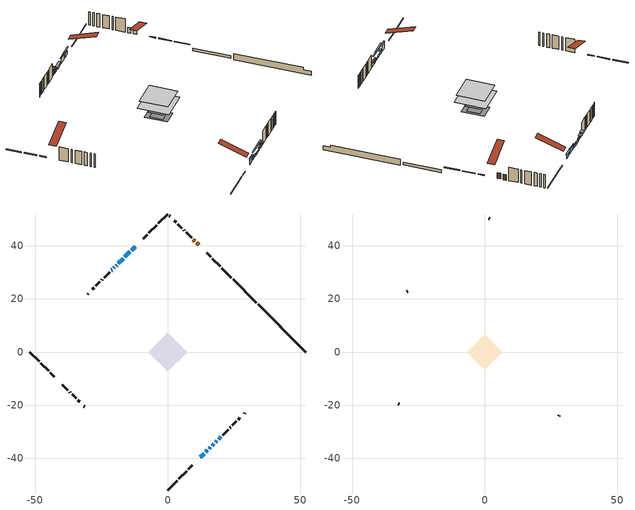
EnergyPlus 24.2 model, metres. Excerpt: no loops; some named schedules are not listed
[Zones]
conditioned space
 floor outside (Floor1 construction): -3.55,0 0,3.55 3.55,0 0,-3.55 z1.07
 floor outside (Floor2 construction): -0.48,0 0,0.48 0.48,0 0,-0.48 z1.07
 floor outside (Floor3 construction): -1.64,0 0,1.64 1.64,0 0,-1.64 z1.07
 floor adiabatic (Floor5 construction): -3.05,0 0,3.05 3.05,0 0,-3.05 z1.07
 floor adiabatic (AdiabaticFloorConstruction): -7.31,0 0,7.31 7.31,0 0,-7.31 z3.51
 floor foundation (Slab1 construction): -4.48,0.8 -0.8,4.48 4.48,-0.8 0.8,-4.48 z-1.16
 floor foundation (Slab2 construction): -3.05,0 0,3.05 3.05,0 0,-3.05 z-0.91
 wall outside (RimJoist1 construction): 0,-52.03 3.54,-48.49 / -52.03,0 -48.49,-3.54 / 0,52.03 -3.54,48.49 / 23.97,28.06 20.43,31.6 z1.07:1.37
 wall outside (RimJoist2 construction): 4.2,-47.83 7.16,-44.88 / -47.83,-4.2 -44.88,-7.16 / -4.2,47.83 -7.16,44.88 / 19.77,32.26 16.82,35.22 z1.07:1.37
 wall outside (RimJoist3 construction): 7.81,-44.22 9.27,-42.76 / -44.22,-7.81 -42.76,-9.27 / -7.81,44.22 -9.27,42.76 / 16.16,35.87 14.7,37.33 z1.07:1.37
 wall outside (AdiabaticWallConstruction 1): 11.69,40.35 10.93,41.11 / 10.27,41.76 9.68,42.35 z1.07:3.1
 wall outside (AdiabaticWallConstruction): -12.29,39.75 -13.65,38.38 z1.07:2.19; -14.31,37.72 -16.14,35.89 z1.07:2.8; 12.29,-39.75 13.69,-38.34 z1.07:3.15; 14.35,-37.69 14.92,-37.11 z1.07:2.04; 15.58,-36.46 16.05,-35.99 / 18.04,-33.99 18.51,-33.52 z1.07:1.89; -16.8,35.23 -18.6,33.44 / 16.7,-35.33 17.39,-34.65 z1.07:1.68; 19.17,-32.87 20.03,-32 z1.07:2.14; -19.25,32.78 -19.47,32.56 z1.07:2.29; -20.12,31.91 -20.34,31.69 z1.07:2.34; -21,31.04 -21.21,30.82 z1.07:2.85
 wall outside (Wall1 construction): 20.69,-31.35 22.81,-29.22 / -39.75,-12.29 -37.62,-14.41 / -21.87,30.16 -23.99,28.04 / 9.03,43.01 6.9,45.13 z1.07:5.95
 wall outside (Wall2 construction): 23.47,-28.57 23.72,-28.31 / -36.97,-15.07 -36.71,-15.32 / -24.65,27.38 -24.91,27.13 / 6.25,45.79 5.99,46.04 z1.07:5.95
 wall outside (Wall3 construction): 24.38,-27.65 25.88,-26.15 / -36.05,-15.98 -34.55,-17.48 / -25.56,26.47 -27.07,24.97 / 5.33,46.7 3.83,48.2 z1.07:5.95
 wall outside (Wall4 construction): 26.54,-25.5 27.21,-24.83 / -33.89,-18.14 -33.22,-18.81 / -27.72,24.31 -28.39,23.64 / 3.18,48.86 2.51,49.53 z1.07:5.95
 wall outside (Wall6 construction): 28.81,-23.23 29.06,-22.98 / -31.62,-20.41 -31.38,-20.66 / -29.99,22.04 -30.24,21.79 / 0.91,51.13 0.66,51.38 z1.07:5.95
 wall foundation (FoundationWall1 construction): 34.1,17.93,-1.16 34.1,17.93,1.07 50.24,1.79,1.07 50.24,1.79,0.23 52.03,0,0.23 52.03,0,-1.16
 wall foundation (FoundationWall2 construction): 33.44,18.59 24.63,27.4 z-0.91:0.1
 window (WindowConstruction): -12.29,39.75 -13.65,38.38 z1.07:2.19
 window (WindowConstruction 3): -14.31,37.72 -16.14,35.89 z1.07:2.8
 window (WindowConstruction 4): 12.29,-39.75 13.69,-38.34 z1.07:3.15
 window (WindowConstruction 5): 14.35,-37.69 14.92,-37.11 z1.07:2.04
 window (WindowConstruction 6): 15.58,-36.46 16.05,-35.99 z1.07:1.88
 window (WindowConstruction 10): -16.8,35.23 -18.6,33.44 z1.07:1.68
 window (WindowConstruction 11): 16.7,-35.33 17.39,-34.65 z1.07:1.68
 window (WindowConstruction 1): 18.04,-33.99 18.51,-33.52 z1.07:1.88
 window (WindowConstruction 2): 19.17,-32.87 20.03,-32 z1.07:2.14
 window (WindowConstruction 7): -19.25,32.78 -19.47,32.56 z1.07:2.29
 window (WindowConstruction 8): -20.13,31.91 -20.34,31.69 z1.07:2.34
 window (WindowConstruction 9): -21,31.04 -21.21,30.82 z1.07:2.85
 door (Door): 11.69,40.35 10.93,41.11 z1.07:3.1
 door (Door 1): 10.27,41.76 9.68,42.35 z1.07:3.1
 ceiling adiabatic (AdiabaticFloorConstruction): 0,-7.31 7.31,0 0,7.31 -7.31,0 z3.51
attic - vented
 floor to conditioned space (Floor4 construction Reversed): -6.64,0 0,6.64 6.64,0 0,-6.64 z5.95
 wall outside (Wall5 construction): 27.86,-24.17 28.15,-23.88 / -32.57,-19.47 -32.28,-19.75 / -29.05,22.99 -29.34,22.7 / 1.85,50.18 1.56,50.47 z1.07:5.95
 roof outside (Roof1 construction): 11.63,-40.4,5.95 5.16,-33.93,9 3.46,-35.64,9 9.93,-42.11,5.95; -40.4,-11.63,5.95 -33.93,-5.16,9 -35.64,-3.46,9 -42.11,-9.93,5.95; -11.63,40.4,5.95 -5.16,33.93,9 -3.46,35.64,9 -9.93,42.11,5.95; 12.34,39.69,5.95 5.87,33.22,9 7.58,31.52,9 14.05,37.99,5.95
shading: -14.3,37.73 -11.64,40.39 -11.85,40.6 -14.51,37.95 z3.1; -16.35,35.68 -14.1,37.93 -14.31,38.14 -16.57,35.89 z3.1; 13.9,-38.13 12.08,-39.96 12.29,-40.17 14.11,-38.34 z3.45; 15.13,-36.9 14.13,-37.9 14.35,-38.11 15.34,-37.11 z2.33; 17.77,-34.26 13.85,-38.18 14.06,-38.39 17.98,-34.47 z4.33; -18.81,33.23 -16.59,35.44 -17.02,35.88 -19.24,33.66 z1.98; 19.11,-32.92 14.98,-37.06 15.19,-37.27 19.32,-33.13 z4.12; 18.84,-33.2 17.72,-34.32 17.93,-34.53 19.05,-33.41 z2.34; 20.35,-31.68 18.84,-33.19 19.05,-33.4 20.57,-31.89 z2.6; -20.77,31.26 -19.69,32.34 -20.34,32.98 -21.42,31.91 z2.95; -21.64,30.39 -20.57,31.47 -21.21,32.11 -22.29,31.03 z3.46
[Building]
Building 1: Terrain=Suburbs
[Site:Location]
Montreal Mirabel Intl AP_QC: Latitude {deg}=45.68; Longitude {deg}=-74.03; Time Zone {hr}=-5; Elevation {m}=82; Keep Site Location Information=Yes
[Site:GroundTemperature:Shallow]
0.642858, -1.75623, -1.94836, -0.80987, 3.76054, 8.30966, 12.2535, 14.7518, 14.9641, 12.9321, 9.08883, 4.67926
[Site:WaterMainsTemperature]
Calculation Method=Schedule; Temperature Schedule=mains temperature schedule
[Material] Roughness=Rough; Thermal Absorptance=0.9
Name | Thickness {m} | Conductivity {W/m-K} | Density {kg/m3} | Specific Heat {J/kg-K} | Solar Absorptance | Visible Absorptance
asphalt or fiberglass shingles | 0.00635 | 0.162714 | 1121.4 | 1465.45 | 0.4 | 0.4
ceiling loosefill ins | 0.169333 | 0.0480833 | 16.02 | 1046.75 | 0.7 | 0.7
ceiling stud and cavity | 0.1397 | 0.817882 | 65.682 | 1177.47 | 0.7 | 0.7
concrete 4.0 in. | 0.1016 | 1.803125 | 2242.8 | 837.4 | 0.7 | 0.7
concrete 8.0 in. | 0.2032 | 1.803125 | 2242.8 | 837.4 | 0.7 | 0.7
door material | 0.04445 | 0.0451087 | 512.64 | 1214.23 | 0.7 | 0.7
door material 1 | 0.04445 | 0.188738 | 512.64 | 1214.23 | 0.7 | 0.7
exterior vertical ins | 0.00202101 | 0.029427 | 32.04 | 1214.23 | 0.7 | 0.7
floor covering | 0.0127 | 0.0433444 | 54.468 | 1339.84 | 0.6 | 0.6
floor covering 1 | 0.0127 | 9.015625 | 54.468 | 1339.84 | 0.6 | 0.6
floor rigid ins; rim joist rigid ins | 0.051816 | 0.029427 | 32.04 | 1214.23 | 0.7 | 0.7
floor rigid ins 1; wall rigid ins | 0.512978 | 0.029427 | 32.04 | 1214.23 | 0.7 | 0.7
floor stud and cavity | 0.1397 | 0.0982877 | 92.3553 | 1139.71 | 0.7 | 0.7
floor stud and cavity 1 | 0.1397 | 0.1013 | 92.3553 | 1139.71 | 0.7 | 0.7
floor stud and cavity 2 | 0.1397 | 0.0980447 | 92.3553 | 1139.71 | 0.7 | 0.7
floor stud and cavity 3 | 0.0889 | 0.621767 | 50.32683 | 1063.81 | 0.7 | 0.7
floor stud and cavity 4 | 0.1397 | 1.75129 | 37.0049 | 1207.88 | 0.7 | 0.7
furniture material conditioned space 1 | 0.1524 | 0.115458 | 640.8 | 1214.23 | 0.6 | 0.6
gypsum board | 0.0127 | 0.160291 | 801 | 837.4 | 0.6 | 0.6
gypsum board 1 | 0.0127 | 0.160291 | 801 | 837.4 | 0.7 | 0.7
osb sheathing 0.5 in. | 0.0127 | 0.115458 | 512.64 | 1214.23 | 0.7 | 0.7
osb sheathing 0.75 in. | 0.01905 | 0.115458 | 512.64 | 1214.23 | 0.7 | 0.7
osb sheathing 2.0 in. | 0.0508 | 0.115458 | 512.64 | 1214.23 | 0.7 | 0.7
rim joist stud and cavity | 0.0508 | 0.0406006 | 125.044 | 1163.47 | 0.6 | 0.6
rim joist stud and cavity 1 | 0.0508 | 0.0333688 | 125.044 | 1163.47 | 0.6 | 0.6
rim joist stud and cavity 2 | 0.0508 | 0.648972 | 50.32683 | 1063.81 | 0.6 | 0.6
slab rigid ins | 0.0120192 | 0.029427 | 32.04 | 1214.23 | 0.7 | 0.7
wall stud and cavity | 0.1397 | 0.075345 | 139.0536 | 1170.24 | 0.7 | 0.7
wall stud and cavity 1 | 0.1397 | 0.0942262 | 139.0536 | 1170.24 | 0.7 | 0.7
wall stud and cavity 2 | 0.1397 | 0.0755603 | 139.0536 | 1170.24 | 0.7 | 0.7
wall stud and cavity 3 | 0.1397 | 0.100175 | 139.0536 | 1170.24 | 0.7 | 0.7
wall stud and cavity 4 | 0.0889 | 6.9971 | 50.32683 | 1063.81 | 0.6 | 0.6
wall stud and cavity 5 | 0.1397 | 0.100653 | 139.0536 | 1170.24 | 0.7 | 0.7
wall stud and cavity 6 | 0.0889 | 0.380278 | 52.3479 | 1209.89 | 0.7 | 0.7
wall stud and cavity 7 | 0.0889 | 0.391764 | 83.0341 | 1211.67 | 0.7 | 0.7
wood siding | 0.0254 | 0.102417 | 544.68 | 1172.36 | 0.4 | 0.4
wood siding 1 | 0.00254 | 0.102417 | 544.68 | 1172.36 | 0.4 | 0.4
wood siding 2; wood siding 3; wood siding 4 | 0.0254 | 0.102417 | 544.68 | 1172.36 | 0.7 | 0.7
[WindowMaterial:SimpleGlazingSystem]
Name | U-Factor {W/m2-K} | Solar Heat Gain Coefficient
WindowMaterial | 2.96448 | 0.54
WindowMaterial 1 | 3.01559 | 0.46
WindowMaterial 10 | 5.26862 | 0.62
WindowMaterial 2 | 2.95313 | 0.56
WindowMaterial 3 | 2.875907 | 0.67
WindowMaterial 4 | 2.82821 | 0.6
WindowMaterial 5 | 2.986628 | 0.5
WindowMaterial 6 | 5.18629 | 0.58
WindowMaterial 7 | 6.41784 | 0.48
WindowMaterial 8 | 6.365038 | 0.49
WindowMaterial 9 | 4.58271 | 0.66
[Construction]
AdiabaticFloorConstruction: floor stud and cavity 4, floor rigid ins 1, osb sheathing 0.75 in., floor covering
AdiabaticWallConstruction: wood siding 3, wall rigid ins, wall stud and cavity 6, gypsum board
AdiabaticWallConstruction 1: wood siding 4, wall rigid ins, wall stud and cavity 6, gypsum board
Door: door material
Door 1: door material 1
Floor1 construction: floor stud and cavity, floor rigid ins, osb sheathing 0.75 in., floor covering
Floor2 construction: floor stud and cavity 1, floor rigid ins, osb sheathing 0.75 in., floor covering
Floor3 construction: floor stud and cavity 2, floor rigid ins, osb sheathing 0.75 in., floor covering
Floor4 construction Reversed: gypsum board, ceiling stud and cavity, ceiling loosefill ins
Floor5 construction: floor stud and cavity 3, floor covering 1
FoundationWall1 construction: concrete 8.0 in.
FoundationWall2 construction: concrete 8.0 in., gypsum board 1
furniture construction conditioned space 1: furniture material conditioned space 1
PartitionWallConstruction: gypsum board, wall stud and cavity 7, gypsum board
RimJoist1 construction: wood siding 2, rim joist rigid ins, osb sheathing 2.0 in., rim joist stud and cavity
RimJoist2 construction: wood siding 2, rim joist rigid ins, osb sheathing 2.0 in., rim joist stud and cavity 1
RimJoist3 construction: wood siding 2, rim joist stud and cavity 2
Roof1 construction: asphalt or fiberglass shingles
Slab1 construction: slab rigid ins, concrete 4.0 in.
Slab2 construction: concrete 4.0 in.
Wall1 construction: wood siding, osb sheathing 0.5 in., wall stud and cavity, gypsum board
Wall2 construction: wood siding, osb sheathing 0.5 in., wall stud and cavity 1, gypsum board
Wall3 construction: wood siding, osb sheathing 0.5 in., wall stud and cavity 2, gypsum board
Wall4 construction: wood siding, osb sheathing 0.5 in., wall stud and cavity 3, gypsum board
Wall5 construction: wood siding 1, wall stud and cavity 4
Wall6 construction: wood siding, osb sheathing 0.5 in., wall stud and cavity 5, gypsum board
WindowConstruction: WindowMaterial
WindowConstruction 1; WindowConstruction 6: WindowMaterial 1
WindowConstruction 10: WindowMaterial 9
WindowConstruction 11: WindowMaterial 10
WindowConstruction 2: WindowMaterial 2
WindowConstruction 3: WindowMaterial 3
WindowConstruction 4: WindowMaterial 4
WindowConstruction 5: WindowMaterial 5
WindowConstruction 7: WindowMaterial 6
WindowConstruction 8: WindowMaterial 7
WindowConstruction 9: WindowMaterial 8
[Zone] Multiplier=1; Part of Total Floor Area=Yes
Name | Volume {m3}
attic - vented | 43.6791
conditioned space | 385.7
[Space]
Name | Zone | Volume {m3}
attic - vented 1 | attic - vented | 43.6791
conditioned space 1 | conditioned space | 385.7
[ZoneInfiltration:EffectiveLeakageArea]
infil attic - vented 1: Zone or Space=attic - vented 1; Schedule=Always On Discrete; Effective Air Leakage Area {cm2}=4072.15; Stack Coefficient=0.00055119; Wind Coefficient=1.58625e-05
[ZoneMixing]
whole house fan mix: Zone or Space=attic - vented; Schedule=Always On Continuous; Design Flow Rate Calculation Method=Flow/Zone; Design Flow Rate {m3/s}=0; Source Zone or Space=conditioned space
[SurfaceProperty:ExposedFoundationPerimeter] Exposed Perimeter Calculation Method=TotalExposedPerimeter
Name | Total Exposed Perimeter {m}
Slab1 | 25.359
Slab2 | 12.466
[InternalMass] Zone or ZoneList=conditioned space; Space or SpaceList=conditioned space 1
Name | Construction | Surface Area {m2}
furniture mass conditioned space 1 | furniture construction conditioned space 1 | 85.6997
partition wall mass | PartitionWallConstruction | 195.589
[Lights]
interior lighting: Zone or ZoneList or Space or SpaceList=conditioned space 1; Schedule=interior lighting schedule; Design Level Calculation Method=LightingLevel; Lighting Level {W}=343.2; Return Air Fraction=0; Fraction Radiant=0.6; Fraction Visible=0.2; Fraction Replaceable=1
[People]
occupants: Zone or ZoneList or Space or SpaceList=conditioned space 1; Number of People Schedule=occupants schedule; Number of People Calculation Method=People; Number of People=3; Fraction Radiant=0.314171; Sensible Heat Fraction=0.56303; Activity Level Schedule=occupants activity schedule; Carbon Dioxide Generation Rate {m3/s-W}=0; Enable ASHRAE 55 Comfort Warnings=No; Mean Radiant Temperature Calculation Type=EnclosureAveraged
[ElectricEquipment] Zone or ZoneList or Space or SpaceList=conditioned space 1; Design Level Calculation Method=EquipmentLevel
Name | Schedule | Design Level {W} | Fraction Latent | Fraction Radiant | Fraction Lost
clothes dryer | clothes dryer schedule | 140.772 | 0.015 | 0.081 | 0.85
clothes washer | clothes washer schedule | 32.1985 | 0.03 | 0.162 | 0.7
cooking range | cooking range schedule | 215.147 | 0.08 | 0.432 | 0.2
dishwasher | dishwasher schedule | 66.8632 | 0.3 | 0.18 | 0.4
fridge | fridge schedule | 72.9452 | 0 | 0.6 | 0
mech vent bath fan 0 | mech vent bath fan 0 schedule | 50.2 | 0 | 0 | 1
mech vent house fan | mech vent house fan schedule | 0 | 0 | 0 | 1
mech vent house fan cfis | mech vent house fan cfis schedule | 0 | 0 | 0 | 0
mech vent range fan 0 | mech vent range fan 0 schedule | 57 | 0 | 0 | 1
misc plug loads | misc plug loads schedule | 494.7 | 0.045 | 0.513 | 0.1
whole house fan | Always On Discrete | 0 | 0 | 0 | 1
[OtherEquipment] Zone or ZoneList or Space or SpaceList=conditioned space 1; Design Level Calculation Method=EquipmentLevel
Name | Fuel Type | Schedule | Design Level {W} | Fraction Latent | Fraction Radiant | Fraction Lost
clothes dryer 1 | Electricity | clothes dryer schedule | 0 | 0.015 | 0.081 | 0.85
cooking range 1 | Electricity | cooking range schedule | 0 | 0.08 | 0.432 | 0.2
general water use latent | None | general water use schedule | 62.594 | 1 | 0 | 0
general water use sensible | None | general water use schedule | -61.6891 | 0 | 0.6 | 0
mech vent house fan latent load | None | Always On Discrete | 0 | 1 | 0 | 0
mech vent house fan sensible load | None | Always On Discrete | 0 | 0 | 0 | 0
water heater energy adjustment1 | Electricity | Always On Discrete | 0.01 | 0 | 0 | 1
[ZoneInfiltration:DesignFlowRate] Zone or ZoneList or Space or SpaceList=conditioned space 1; Schedule=Always On Discrete; Design Flow Rate Calculation Method=Flow/Zone; Design Flow Rate {m3/s}=0
infil flow; natural vent flow; whole house fan flow
[Foundation:Kiva] Initial Indoor Air Temperature {C}=18; Wall Depth Below Slab {m}=0.2032
Name | Wall Height Above Grade {m} | Custom Block Material Name 1 | Custom Block Depth 1 {m} | Custom Block X Position 1 {m} | Custom Block Z Position 1 {m}
Foundation Kiva 1 | 1.07
Foundation Kiva 2 | 0.0999744 | exterior vertical ins | 1.00999 | 0.2159 | 0
[Foundation:Kiva:Settings]
Soil Conductivity {W/m-K}=0.849921; Soil Density {kg/m3}=1842.3; Soil Specific Heat {J/kg-K}=418.7; Ground Solar Absorptivity=0.9; Ground Thermal Absorptivity=0.9; Ground Surface Roughness {m}=0.03; Far-Field Width {m}=40; Deep-Ground Boundary Condition=ZeroFlux; Deep-Ground Depth {m}=40; Minimum Cell Dimension {m}=0.2; Maximum Cell Growth Coefficient=3; Simulation Timestep=Timestep
[Exterior:Lights]
exterior lighting: Schedule=exterior lighting schedule; Design Level {W}=75.6
[Schedule:Constant]
Name | Hourly Value
Always On Continuous; mech vent house fan schedule; mech vent house fan cfis schedule; Always On Discrete | 1
occupants activity schedule | 117.228
fridge schedule | 0
[Schedule:Week:Daily]
interior lighting schedule Week Rule - Jan1-Jan27: interior lighting schedule day, interior lighting schedule day, interior lighting schedule day, interior lighting schedule day, interior lighting schedule day, interior lighting schedule day, interior lighting schedule day, interior lighting schedule default day, interior lighting schedule default day, interior lighting schedule default day, interior lighting schedule default day, interior lighting schedule default day
interior lighting schedule Week Rule - Jan28-Feb3: interior lighting schedule day, interior lighting schedule day, interior lighting schedule day, interior lighting schedule day, interior lighting schedule day 1, interior lighting schedule day 1, interior lighting schedule day 1, interior lighting schedule default day, interior lighting schedule default day, interior lighting schedule default day, interior lighting schedule default day, interior lighting schedule default day
interior lighting schedule Week Rule - Feb4-Feb24: interior lighting schedule day 1, interior lighting schedule day 1, interior lighting schedule day 1, interior lighting schedule day 1, interior lighting schedule day 1, interior lighting schedule day 1, interior lighting schedule day 1, interior lighting schedule default day, interior lighting schedule default day, interior lighting schedule default day, interior lighting schedule default day, interior lighting schedule default day
interior lighting schedule Week Rule - Feb25-Mar3: interior lighting schedule day 1, interior lighting schedule day 1, interior lighting schedule day 1, interior lighting schedule day 1, interior lighting schedule day 2, interior lighting schedule day 2, interior lighting schedule day 2, interior lighting schedule default day, interior lighting schedule default day, interior lighting schedule default day, interior lighting schedule default day, interior lighting schedule default day
interior lighting schedule Week Rule - Mar4-Mar31: interior lighting schedule day 2, interior lighting schedule day 2, interior lighting schedule day 2, interior lighting schedule day 2, interior lighting schedule day 2, interior lighting schedule day 2, interior lighting schedule day 2, interior lighting schedule default day, interior lighting schedule default day, interior lighting schedule default day, interior lighting schedule default day, interior lighting schedule default day
interior lighting schedule Week Rule - Apr1-Apr28: interior lighting schedule day 3, interior lighting schedule day 3, interior lighting schedule day 3, interior lighting schedule day 3, interior lighting schedule day 3, interior lighting schedule day 3, interior lighting schedule day 3, interior lighting schedule default day, interior lighting schedule default day, interior lighting schedule default day, interior lighting schedule default day, interior lighting schedule default day
interior lighting schedule Week Rule - Apr29-May5: interior lighting schedule day 3, interior lighting schedule day 3, interior lighting schedule day 4, interior lighting schedule day 4, interior lighting schedule day 4, interior lighting schedule day 4, interior lighting schedule day 4, interior lighting schedule default day, interior lighting schedule default day, interior lighting schedule default day, interior lighting schedule default day, interior lighting schedule default day
interior lighting schedule Week Rule - May6-May26: interior lighting schedule day 4, interior lighting schedule day 4, interior lighting schedule day 4, interior lighting schedule day 4, interior lighting schedule day 4, interior lighting schedule day 4, interior lighting schedule day 4, interior lighting schedule default day, interior lighting schedule default day, interior lighting schedule default day, interior lighting schedule default day, interior lighting schedule default day
interior lighting schedule Week Rule - May27-Jun2: interior lighting schedule day 4, interior lighting schedule day 4, interior lighting schedule day 4, interior lighting schedule day 4, interior lighting schedule day 4, interior lighting schedule day 5, interior lighting schedule day 5, interior lighting schedule default day, interior lighting schedule default day, interior lighting schedule default day, interior lighting schedule default day, interior lighting schedule default day
interior lighting schedule Week Rule - Jun3-Jun30: interior lighting schedule day 5, interior lighting schedule day 5, interior lighting schedule day 5, interior lighting schedule day 5, interior lighting schedule day 5, interior lighting schedule day 5, interior lighting schedule day 5, interior lighting schedule default day, interior lighting schedule default day, interior lighting schedule default day, interior lighting schedule default day, interior lighting schedule default day
interior lighting schedule Week Rule - Jul1-Jul28: interior lighting schedule day 6, interior lighting schedule day 6, interior lighting schedule day 6, interior lighting schedule day 6, interior lighting schedule day 6, interior lighting schedule day 6, interior lighting schedule day 6, interior lighting schedule default day, interior lighting schedule default day, interior lighting schedule default day, interior lighting schedule default day, interior lighting schedule default day
interior lighting schedule Week Rule - Jul29-Aug4: interior lighting schedule day 6, interior lighting schedule day 6, interior lighting schedule day 6, interior lighting schedule day 7, interior lighting schedule day 7, interior lighting schedule day 7, interior lighting schedule day 7, interior lighting schedule default day, interior lighting schedule default day, interior lighting schedule default day, interior lighting schedule default day, interior lighting schedule default day
interior lighting schedule Week Rule - Aug5-Aug25: interior lighting schedule day 7, interior lighting schedule day 7, interior lighting schedule day 7, interior lighting schedule day 7, interior lighting schedule day 7, interior lighting schedule day 7, interior lighting schedule day 7, interior lighting schedule default day, interior lighting schedule default day, interior lighting schedule default day, interior lighting schedule default day, interior lighting schedule default day
interior lighting schedule Week Rule - Aug26-Sep1: interior lighting schedule day 7, interior lighting schedule day 7, interior lighting schedule day 7, interior lighting schedule day 7, interior lighting schedule day 7, interior lighting schedule day 7, interior lighting schedule day 8, interior lighting schedule default day, interior lighting schedule default day, interior lighting schedule default day, interior lighting schedule default day, interior lighting schedule default day
interior lighting schedule Week Rule - Sep2-Sep29: interior lighting schedule day 8, interior lighting schedule day 8, interior lighting schedule day 8, interior lighting schedule day 8, interior lighting schedule day 8, interior lighting schedule day 8, interior lighting schedule day 8, interior lighting schedule default day, interior lighting schedule default day, interior lighting schedule default day, interior lighting schedule default day, interior lighting schedule default day
interior lighting schedule Week Rule - Sep30-Oct6: interior lighting schedule day 8, interior lighting schedule day 9, interior lighting schedule day 9, interior lighting schedule day 9, interior lighting schedule day 9, interior lighting schedule day 9, interior lighting schedule day 9, interior lighting schedule default day, interior lighting schedule default day, interior lighting schedule default day, interior lighting schedule default day, interior lighting schedule default day
interior lighting schedule Week Rule - Oct7-Oct27: interior lighting schedule day 9, interior lighting schedule day 9, interior lighting schedule day 9, interior lighting schedule day 9, interior lighting schedule day 9, interior lighting schedule day 9, interior lighting schedule day 9, interior lighting schedule default day, interior lighting schedule default day, interior lighting schedule default day, interior lighting schedule default day, interior lighting schedule default day
interior lighting schedule Week Rule - Oct28-Nov3: interior lighting schedule day 9, interior lighting schedule day 9, interior lighting schedule day 9, interior lighting schedule day 9, interior lighting schedule day 10, interior lighting schedule day 10, interior lighting schedule day 10, interior lighting schedule default day, interior lighting schedule default day, interior lighting schedule default day, interior lighting schedule default day, interior lighting schedule default day
interior lighting schedule Week Rule - Nov4-Nov24: interior lighting schedule day 10, interior lighting schedule day 10, interior lighting schedule day 10, interior lighting schedule day 10, interior lighting schedule day 10, interior lighting schedule day 10, interior lighting schedule day 10, interior lighting schedule default day, interior lighting schedule default day, interior lighting schedule default day, interior lighting schedule default day, interior lighting schedule default day
interior lighting schedule Week Rule - Nov25-Dec1: interior lighting schedule day 10, interior lighting schedule day 10, interior lighting schedule day 10, interior lighting schedule day 10, interior lighting schedule day 10, interior lighting schedule day 10, interior lighting schedule day 11, interior lighting schedule default day, interior lighting schedule default day, interior lighting schedule default day, interior lighting schedule default day, interior lighting schedule default day
interior lighting schedule Week Rule - Dec2-Dec31: interior lighting schedule day 11, interior lighting schedule day 11, interior lighting schedule day 11, interior lighting schedule day 11, interior lighting schedule day 11, interior lighting schedule day 11, interior lighting schedule day 11, interior lighting schedule default day, interior lighting schedule default day, interior lighting schedule default day, interior lighting schedule default day, interior lighting schedule default day
occupants schedule Week Rule - Jan1-Dec31: occupants schedule day, occupants schedule day, occupants schedule day, occupants schedule day, occupants schedule day, occupants schedule day, occupants schedule day, occupants schedule default day, occupants schedule default day, occupants schedule default day, occupants schedule default day, occupants schedule default day
clothes dryer schedule Week Rule - Jan1-Dec31: clothes dryer schedule day, clothes dryer schedule day, clothes dryer schedule day, clothes dryer schedule day, clothes dryer schedule day, clothes dryer schedule day, clothes dryer schedule day, clothes dryer schedule default day, clothes dryer schedule default day, clothes dryer schedule default day, clothes dryer schedule default day, clothes dryer schedule default day
clothes washer schedule Week Rule - Jan1-Dec31: clothes washer schedule day, clothes washer schedule day, clothes washer schedule day, clothes washer schedule day, clothes washer schedule day, clothes washer schedule day, clothes washer schedule day, clothes washer schedule default day, clothes washer schedule default day, clothes washer schedule default day, clothes washer schedule default day, clothes washer schedule default day
cooking range schedule Week Rule - Jan1-Dec31: cooking range schedule day, cooking range schedule day, cooking range schedule day, cooking range schedule day, cooking range schedule day, cooking range schedule day, cooking range schedule day, cooking range schedule default day, cooking range schedule default day, cooking range schedule default day, cooking range schedule default day, cooking range schedule default day
dishwasher schedule Week Rule - Jan1-Dec31: dishwasher schedule day, dishwasher schedule day, dishwasher schedule day, dishwasher schedule day, dishwasher schedule day, dishwasher schedule day, dishwasher schedule day, dishwasher schedule default day, dishwasher schedule default day, dishwasher schedule default day, dishwasher schedule default day, dishwasher schedule default day
mech vent bath fan 0 schedule Week Rule - Jan1-Dec31: mech vent bath fan 0 schedule day, mech vent bath fan 0 schedule day, mech vent bath fan 0 schedule day, mech vent bath fan 0 schedule day, mech vent bath fan 0 schedule day, mech vent bath fan 0 schedule day, mech vent bath fan 0 schedule day, mech vent bath fan 0 schedule default day, mech vent bath fan 0 schedule default day, mech vent bath fan 0 schedule default day, mech vent bath fan 0 schedule default day, mech vent bath fan 0 schedule default day
mech vent range fan 0 schedule Week Rule - Jan1-Dec31: mech vent range fan 0 schedule day, mech vent range fan 0 schedule day, mech vent range fan 0 schedule day, mech vent range fan 0 schedule day, mech vent range fan 0 schedule day, mech vent range fan 0 schedule day, mech vent range fan 0 schedule day, mech vent range fan 0 schedule default day, mech vent range fan 0 schedule default day, mech vent range fan 0 schedule default day, mech vent range fan 0 schedule default day, mech vent range fan 0 schedule default day
misc plug loads schedule Week Rule - Jan1-Dec31: misc plug loads schedule day, misc plug loads schedule day, misc plug loads schedule day, misc plug loads schedule day, misc plug loads schedule day, misc plug loads schedule day, misc plug loads schedule day, misc plug loads schedule default day, misc plug loads schedule default day, misc plug loads schedule default day, misc plug loads schedule default day, misc plug loads schedule default day
general water use schedule Week Rule - Jan1-Dec31: general water use schedule day, general water use schedule day, general water use schedule day, general water use schedule day, general water use schedule day, general water use schedule day, general water use schedule day, general water use schedule default day, general water use schedule default day, general water use schedule default day, general water use schedule default day, general water use schedule default day
exterior lighting schedule Week Rule - Jan1-Jan27: exterior lighting schedule day, exterior lighting schedule day, exterior lighting schedule day, exterior lighting schedule day, exterior lighting schedule day, exterior lighting schedule day, exterior lighting schedule day, exterior lighting schedule default day, exterior lighting schedule default day, exterior lighting schedule default day, exterior lighting schedule default day, exterior lighting schedule default day
exterior lighting schedule Week Rule - Jan28-Feb3: exterior lighting schedule day, exterior lighting schedule day, exterior lighting schedule day, exterior lighting schedule day, exterior lighting schedule day 1, exterior lighting schedule day 1, exterior lighting schedule day 1, exterior lighting schedule default day, exterior lighting schedule default day, exterior lighting schedule default day, exterior lighting schedule default day, exterior lighting schedule default day
exterior lighting schedule Week Rule - Feb4-Feb24: exterior lighting schedule day 1, exterior lighting schedule day 1, exterior lighting schedule day 1, exterior lighting schedule day 1, exterior lighting schedule day 1, exterior lighting schedule day 1, exterior lighting schedule day 1, exterior lighting schedule default day, exterior lighting schedule default day, exterior lighting schedule default day, exterior lighting schedule default day, exterior lighting schedule default day
exterior lighting schedule Week Rule - Feb25-Mar3: exterior lighting schedule day 1, exterior lighting schedule day 1, exterior lighting schedule day 1, exterior lighting schedule day 1, exterior lighting schedule day 2, exterior lighting schedule day 2, exterior lighting schedule day 2, exterior lighting schedule default day, exterior lighting schedule default day, exterior lighting schedule default day, exterior lighting schedule default day, exterior lighting schedule default day
exterior lighting schedule Week Rule - Mar4-Mar31: exterior lighting schedule day 2, exterior lighting schedule day 2, exterior lighting schedule day 2, exterior lighting schedule day 2, exterior lighting schedule day 2, exterior lighting schedule day 2, exterior lighting schedule day 2, exterior lighting schedule default day, exterior lighting schedule default day, exterior lighting schedule default day, exterior lighting schedule default day, exterior lighting schedule default day
exterior lighting schedule Week Rule - Apr1-Apr28: exterior lighting schedule day 3, exterior lighting schedule day 3, exterior lighting schedule day 3, exterior lighting schedule day 3, exterior lighting schedule day 3, exterior lighting schedule day 3, exterior lighting schedule day 3, exterior lighting schedule default day, exterior lighting schedule default day, exterior lighting schedule default day, exterior lighting schedule default day, exterior lighting schedule default day
exterior lighting schedule Week Rule - Apr29-May5: exterior lighting schedule day 3, exterior lighting schedule day 3, exterior lighting schedule day 4, exterior lighting schedule day 4, exterior lighting schedule day 4, exterior lighting schedule day 4, exterior lighting schedule day 4, exterior lighting schedule default day, exterior lighting schedule default day, exterior lighting schedule default day, exterior lighting schedule default day, exterior lighting schedule default day
exterior lighting schedule Week Rule - May6-May26: exterior lighting schedule day 4, exterior lighting schedule day 4, exterior lighting schedule day 4, exterior lighting schedule day 4, exterior lighting schedule day 4, exterior lighting schedule day 4, exterior lighting schedule day 4, exterior lighting schedule default day, exterior lighting schedule default day, exterior lighting schedule default day, exterior lighting schedule default day, exterior lighting schedule default day
exterior lighting schedule Week Rule - May27-Jun2: exterior lighting schedule day 4, exterior lighting schedule day 4, exterior lighting schedule day 4, exterior lighting schedule day 4, exterior lighting schedule day 4, exterior lighting schedule day 5, exterior lighting schedule day 5, exterior lighting schedule default day, exterior lighting schedule default day, exterior lighting schedule default day, exterior lighting schedule default day, exterior lighting schedule default day
[Schedule:Year]
interior lighting schedule: interior lighting schedule Week Rule - Jan1-Jan27, 1, 1, 1, 27, interior lighting schedule Week Rule - Jan28-Feb3, 1, 28, 2, 3, interior lighting schedule Week Rule - Feb4-Feb24, 2, 4, 2, 24, interior lighting schedule Week Rule - Feb25-Mar3, 2, 25, 3, 3, interior lighting schedule Week Rule - Mar4-Mar31, 3, 4, 3, 31, interior lighting schedule Week Rule - Apr1-Apr28, 4, 1, 4, 28, interior lighting schedule Week Rule - Apr29-May5, 4, 29, 5, 5, interior lighting schedule Week Rule - May6-May26, 5, 6, 5, 26, interior lighting schedule Week Rule - May27-Jun2, 5, 27, 6, 2, interior lighting schedule Week Rule - Jun3-Jun30, 6, 3, 6, 30, interior lighting schedule Week Rule - Jul1-Jul28, 7, 1, 7, 28, interior lighting schedule Week Rule - Jul29-Aug4, 7, 29, 8, 4, interior lighting schedule Week Rule - Aug5-Aug25, 8, 5, 8, 25, interior lighting schedule Week Rule - Aug26-Sep1, 8, 26, 9, 1, interior lighting schedule Week Rule - Sep2-Sep29, 9, 2, 9, 29, interior lighting schedule Week Rule - Sep30-Oct6, 9, 30, 10, 6, interior lighting schedule Week Rule - Oct7-Oct27, 10, 7, 10, 27, interior lighting schedule Week Rule - Oct28-Nov3, 10, 28, 11, 3, interior lighting schedule Week Rule - Nov4-Nov24, 11, 4, 11, 24, interior lighting schedule Week Rule - Nov25-Dec1, 11, 25, 12, 1, interior lighting schedule Week Rule - Dec2-Dec31, 12, 2, 12, 31
occupants schedule: occupants schedule Week Rule - Jan1-Dec31, 1, 1, 12, 31
clothes dryer schedule: clothes dryer schedule Week Rule - Jan1-Dec31, 1, 1, 12, 31
clothes washer schedule: clothes washer schedule Week Rule - Jan1-Dec31, 1, 1, 12, 31
cooking range schedule: cooking range schedule Week Rule - Jan1-Dec31, 1, 1, 12, 31
dishwasher schedule: dishwasher schedule Week Rule - Jan1-Dec31, 1, 1, 12, 31
mech vent bath fan 0 schedule: mech vent bath fan 0 schedule Week Rule - Jan1-Dec31, 1, 1, 12, 31
mech vent range fan 0 schedule: mech vent range fan 0 schedule Week Rule - Jan1-Dec31, 1, 1, 12, 31
misc plug loads schedule: misc plug loads schedule Week Rule - Jan1-Dec31, 1, 1, 12, 31
general water use schedule: general water use schedule Week Rule - Jan1-Dec31, 1, 1, 12, 31
exterior lighting schedule: exterior lighting schedule Week Rule - Jan1-Jan27, 1, 1, 1, 27, exterior lighting schedule Week Rule - Jan28-Feb3, 1, 28, 2, 3, exterior lighting schedule Week Rule - Feb4-Feb24, 2, 4, 2, 24, exterior lighting schedule Week Rule - Feb25-Mar3, 2, 25, 3, 3, exterior lighting schedule Week Rule - Mar4-Mar31, 3, 4, 3, 31, exterior lighting schedule Week Rule - Apr1-Apr28, 4, 1, 4, 28, exterior lighting schedule Week Rule - Apr29-May5, 4, 29, 5, 5, exterior lighting schedule Week Rule - May6-May26, 5, 6, 5, 26, exterior lighting schedule Week Rule - May27-Jun2, 5, 27, 6, 2, exterior lighting schedule Week Rule - Jun3-Jun30, 6, 3, 6, 30, exterior lighting schedule Week Rule - Jul1-Jul28, 7, 1, 7, 28, exterior lighting schedule Week Rule - Jul29-Aug4, 7, 29, 8, 4, exterior lighting schedule Week Rule - Aug5-Aug25, 8, 5, 8, 25, exterior lighting schedule Week Rule - Aug26-Sep1, 8, 26, 9, 1, exterior lighting schedule Week Rule - Sep2-Sep29, 9, 2, 9, 29, exterior lighting schedule Week Rule - Sep30-Oct6, 9, 30, 10, 6, exterior lighting schedule Week Rule - Oct7-Oct27, 10, 7, 10, 27, exterior lighting schedule Week Rule - Oct28-Nov3, 10, 28, 11, 3, exterior lighting schedule Week Rule - Nov4-Nov24, 11, 4, 11, 24, exterior lighting schedule Week Rule - Nov25-Dec1, 11, 25, 12, 1, exterior lighting schedule Week Rule - Dec2-Dec31, 12, 2, 12, 31
[Schedule:Compact]
mains temperature schedule: Through: 01/01, For: AllDays, Until: 24:00, 5.61444, Through: 01/02, For: AllDays, Until: 24:00, 5.535, Through: 01/03, For: AllDays, Until: 24:00, 5.45667, Through: 01/04, For: AllDays, Until: 24:00, 5.37944, Through: 01/05, For: AllDays, Until: 24:00, 5.30333, Through: 01/06, For: AllDays, Until: 24:00, 5.22889, Through: 01/07, For: AllDays, Until: 24:00, 5.15611, Through: 01/08, For: AllDays, Until: 24:00, 5.08389, Through: 01/09, For: AllDays, Until: 24:00, 5.01333, Through: 01/10, For: AllDays, Until: 24:00, 4.94444, Through: 01/11, For: AllDays, Until: 24:00, 4.87667, Through: 01/12, For: AllDays, Until: 24:00, 4.81056, Through: 01/13, For: AllDays, Until: 24:00, 4.74556, Through: 01/14, For: AllDays, Until: 24:00, 4.68222, Through: 01/15, For: AllDays, Until: 24:00, 4.62056, Through: 01/16, For: AllDays, Until: 24:00, 4.56, Through: 01/17, For: AllDays, Until: 24:00, 4.50111, Through: 01/18, For: AllDays, Until: 24:00, 4.44389, Through: 01/19, For: AllDays, Until: 24:00, 4.38778, Through: 01/20, For: AllDays, Until: 24:00, 4.33389, Through: 01/21, For: AllDays, Until: 24:00, 4.28111, Through: 01/22, For: AllDays, Until: 24:00, 4.23, Through: 01/23, For: AllDays, Until: 24:00, 4.18056, Through: 01/24, For: AllDays, Until: 24:00, 4.13278, Through: 01/25, For: AllDays, Until: 24:00, 4.08667, Through: 01/26, For: AllDays, Until: 24:00, 4.04222, Through: 01/27, For: AllDays, Until: 24:00, 3.99944, Through: 01/28, For: AllDays, Until: 24:00, 3.95833, Through: 01/29, For: AllDays, Until: 24:00, 3.91889, Through: 01/30, For: AllDays, Until: 24:00, 3.88111, Through: 01/31, For: AllDays, Until: 24:00, 3.845, Through: 02/01, For: AllDays, Until: 24:00, 3.81056, Through: 02/02, For: AllDays, Until: 24:00, 3.77778, Through: 02/03, For: AllDays, Until: 24:00, 3.74722, Through: 02/04, For: AllDays, Until: 24:00, 3.71833, Through: 02/05, For: AllDays, Until: 24:00, 3.69056, Through: 02/06, For: AllDays, Until: 24:00, 3.66556, Through: 02/07, For: AllDays, Until: 24:00, 3.64167, Through: 02/08, For: AllDays, Until: 24:00, 3.61944, Through: 02/09, For: AllDays, Until: 24:00, 3.59944, Through: 02/10, For: AllDays, Until: 24:00, 3.58111, Through: 02/11, For: AllDays, Until: 24:00, 3.56444, Through: 02/12, For: AllDays, Until: 24:00, 3.55, Through: 02/13, For: AllDays, Until: 24:00, 3.53667, Through: 02/14, For: AllDays, Until: 24:00, 3.52556, Through: 02/15, For: AllDays, Until: 24:00, 3.51667, Through: 02/16, For: AllDays, Until: 24:00, 3.50889, Through: 02/17, For: AllDays, Until: 24:00, 3.50333, Through: 02/18, For: AllDays, Until: 24:00, 3.49944, Through: 02/19, For: AllDays, Until: 24:00, 3.49778, Through: 02/20, For: AllDays, Until: 24:00, 3.49778, Through: 02/21, For: AllDays, Until: 24:00, 3.49944, Through: 02/22, For: AllDays, Until: 24:00, 3.50278, Through: 02/23, For: AllDays, Until: 24:00, 3.50833, Through: 02/24, For: AllDays, Until: 24:00, 3.515, Through: 02/25, For: AllDays, Until: 24:00, 3.52444, Through: 02/26, For: AllDays, Until: 24:00, 3.535, Through: 02/27, For: AllDays, Until: 24:00, 3.54778, Through: 02/28, For: AllDays, Until: 24:00, 3.56222, Through: 03/01, For: AllDays, Until: 24:00, 3.57833, Through: 03/02, For: AllDays, Until: 24:00, 3.59667, Through: 03/03, For: AllDays, Until: 24:00, 3.61667, Through: 03/04, For: AllDays, Until: 24:00, 3.63833, Through: 03/05, For: AllDays, Until: 24:00, 3.66167, Through: 03/06, For: AllDays, Until: 24:00, 3.68667, Through: 03/07, For: AllDays, Until: 24:00, 3.71389, Through: 03/08, For: AllDays, Until: 24:00, 3.74278, Through: 03/09, For: AllDays, Until: 24:00, 3.77333, Through: 03/10, For: AllDays, Until: 24:00, 3.80556, Through: 03/11, For: AllDays, Until: 24:00, 3.83944, Through: 03/12, For: AllDays, Until: 24:00, 3.87556, Through: 03/13, For: AllDays, Until: 24:00, 3.91278, Through: 03/14, For: AllDays, Until: 24:00, 3.95222, Through: 03/15, For: AllDays, Until: 24:00, 3.99278, Through: 03/16, For: AllDays, Until: 24:00, 4.03556, Through: 03/17, For: AllDays, Until: 24:00, 4.08, Through: 03/18, For: AllDays, Until: 24:00, 4.12556, Through: 03/19, For: AllDays, Until: 24:00, 4.17333, Through: 03/20, For: AllDays, Until: 24:00, 4.22278, Through: 03/21, For: AllDays, Until: 24:00, 4.27333, Through: 03/22, For: AllDays, Until: 24:00, 4.32556, Through: 03/23, For: AllDays, Until: 24:00, 4.38, Through: 03/24, For: AllDays, Until: 24:00, 4.43556, Through: 03/25, For: AllDays, Until: 24:00, 4.49222, Through: 03/26, For: AllDays, Until: 24:00, 4.55111, Through: 03/27, For: AllDays, Until: 24:00, 4.61111, Through: 03/28, For: AllDays, Until: 24:00, 4.67278, Through: 03/29, For: AllDays, Until: 24:00, 4.73611, Through: 03/30, For: AllDays, Until: 24:00, 4.80056, Through: 03/31, For: AllDays, Until: 24:00, 4.86667, Through: 04/01, For: AllDays, Until: 24:00, 4.93444, Through: 04/02, For: AllDays, Until: 24:00, 5.00333, Through: 04/03, For: AllDays, Until: 24:00, 5.07333, Through: 04/04, For: AllDays, Until: 24:00, 5.145, Through: 04/05, For: AllDays, Until: 24:00, 5.21833, Through: 04/06, For: AllDays, Until: 24:00, 5.29222, Through: 04/07, For: AllDays, Until: 24:00, 5.36778, Through: 04/08, For: AllDays, Until: 24:00, 5.445, Through: 04/09, For: AllDays, Until: 24:00, 5.52333, Through: 04/10, For: AllDays, Until: 24:00, 5.60222, Through: 04/11, For: AllDays, Until: 24:00, 5.68278, Through: 04/12, For: AllDays, Until: 24:00, 5.765, Through: 04/13, For: AllDays, Until: 24:00, 5.84778, Through: 04/14, For: AllDays, Until: 24:00, 5.93167, Through: 04/15, For: AllDays, Until: 24:00, 6.01722, Through: 04/16, For: AllDays, Until: 24:00, 6.10333, Through: 04/17, For: AllDays, Until: 24:00, 6.19056, Through: 04/18, For: AllDays, Until: 24:00, 6.27889, Through: 04/19, For: AllDays, Until: 24:00, 6.36833, Through: 04/20, For: AllDays, Until: 24:00, 6.45833, Through: 04/21, For: AllDays, Until: 24:00, 6.55, Through: 04/22, For: AllDays, Until: 24:00, 6.64222, Through: 04/23, For: AllDays, Until: 24:00, 6.735, Through: 04/24, For: AllDays, Until: 24:00, 6.82944, Through: 04/25, For: AllDays, Until: 24:00, 6.92389, Through: 04/26, For: AllDays, Until: 24:00, 7.01944, Through: 04/27, For: AllDays, Until: 24:00, 7.11611, Through: 04/28, For: AllDays, Until: 24:00, 7.21333, Through: 04/29, For: AllDays, Until: 24:00, 7.31111, Through: 04/30, For: AllDays, Until: 24:00, 7.41, Through: 05/01, For: AllDays, Until: 24:00, 7.50944, Through: 05/02, For: AllDays, Until: 24:00, 7.60889, Through: 05/03, For: AllDays, Until: 24:00, 7.71, Through: 05/04, For: AllDays, Until: 24:00, 7.81111, Through: 05/05, For: AllDays, Until: 24:00, 7.91278, Through: 05/06, For: AllDays, Until: 24:00, 8.015, Through: 05/07, For: AllDays, Until: 24:00, 8.11778, Through: 05/08, For: AllDays, Until: 24:00, 8.22056, Through: 05/09, For: AllDays, Until: 24:00, 8.32444, Through: 05/10, For: AllDays, Until: 24:00, 8.42833, Through: 05/11, For: AllDays, Until: 24:00, 8.53278, Through: 05/12, For: AllDays, Until: 24:00, 8.63722, Through: 05/13, For: AllDays, Until: 24:00, 8.74222, Through: 05/14, For: AllDays, Until: 24:00, 8.84778, Through: 05/15, For: AllDays, Until: 24:00, 8.95333, Through: 05/16, For: AllDays, Until: 24:00, 9.05889, Through: 05/17, For: AllDays, Until: 24:00, 9.165, Through: 05/18, For: AllDays, Until: 24:00, 9.27111, Through: 05/19, For: AllDays, Until: 24:00, 9.37722, Through: 05/20, For: AllDays, Until: 24:00, 9.48389, Through: 05/21, For: AllDays, Until: 24:00, 9.59, Through: 05/22, For: AllDays, Until: 24:00, 9.69667, Through: 05/23, For: AllDays, Until: 24:00, 9.80278, Through: 05/24, For: AllDays, Until: 24:00, 9.90944, Through: 05/25, For: AllDays, Until: 24:00, 10.0156, Through: 05/26, For: AllDays, Until: 24:00, 10.1217, Through: 05/27, For: AllDays, Until: 24:00, 10.2278, Through: 05/28, For: AllDays, Until: 24:00, 10.3339, Through: 05/29, For: AllDays, Until: 24:00, 10.4394, Through: 05/30, For: AllDays, Until: 24:00, 10.545, Through: 05/31, For: AllDays, Until: 24:00, 10.65, Through: 06/01, For: AllDays, Until: 24:00, 10.755, Through: 06/02, For: AllDays, Until: 24:00, 10.86, Through: 06/03, For: AllDays, Until: 24:00, 10.9639, Through: 06/04, For: AllDays, Until: 24:00, 11.0678, Through: 06/05, For: AllDays, Until: 24:00, 11.1717, Through: 06/06, For: AllDays, Until: 24:00, 11.2744, Through: 06/07, For: AllDays, Until: 24:00, 11.3772, Through: 06/08, For: AllDays, Until: 24:00, 11.4789, Through: 06/09, For: AllDays, Until: 24:00, 11.5806, Through: 06/10, For: AllDays, Until: 24:00, 11.6817, Through: 06/11, For: AllDays, Until: 24:00, 11.7822, Through: 06/12, For: AllDays, Until: 24:00, 11.8817, Through: 06/13, For: AllDays, Until: 24:00, 11.9811, Through: 06/14, For: AllDays, Until: 24:00, 12.0794, Through: 06/15, For: AllDays, Until: 24:00, 12.1772, Through: 06/16, For: AllDays, Until: 24:00, 12.2739, Through: 06/17, For: AllDays, Until: 24:00, 12.37, Through: 06/18, For: AllDays, Until: 24:00, 12.4656, Through: 06/19, For: AllDays, Until: 24:00, 12.56, Through: 06/20, For: AllDays, Until: 24:00, 12.6539, Through: 06/21, For: AllDays, Until: 24:00, 12.7467, Through: 06/22, For: AllDays, Until: 24:00, 12.8389, Through: 06/23, For: AllDays, Until: 24:00, 12.93, Through: 06/24, For: AllDays, Until: 24:00, 13.02, Through: 06/25, For: AllDays, Until: 24:00, 13.1089, Through: 06/26, For: AllDays, Until: 24:00, 13.1972, Through: 06/27, For: AllDays, Until: 24:00, 13.2839, Through: 06/28, For: AllDays, Until: 24:00, 13.37, Through: 06/29, For: AllDays, Until: 24:00, 13.455, Through: 06/30, For: AllDays, Until: 24:00, 13.5383, Through: 07/01, For: AllDays, Until: 24:00, 13.6211, Through: 07/02, For: AllDays, Until: 24:00, 13.7028, Through: 07/03, For: AllDays, Until: 24:00, 13.7828, Through: 07/04, For: AllDays, Until: 24:00, 13.8617, Through: 07/05, For: AllDays, Until: 24:00, 13.9394, Through: 07/06, For: AllDays, Until: 24:00, 14.0161, Through: 07/07, For: AllDays, Until: 24:00, 14.0911, Through: 07/08, For: AllDays, Until: 24:00, 14.165, Through: 07/09, For: AllDays, Until: 24:00, 14.2378, Through: 07/10, For: AllDays, Until: 24:00, 14.3089, Through: 07/11, For: AllDays, Until: 24:00, 14.3789, Through: 07/12, For: AllDays, Until: 24:00, 14.4472, Through: 07/13, For: AllDays, Until: 24:00, 14.5144, Through: 07/14, For: AllDays, Until: 24:00, 14.58, Through: 07/15, For: AllDays, Until: 24:00, 14.6444, Through: 07/16, For: AllDays, Until: 24:00, 14.7072, Through: 07/17, For: AllDays, Until: 24:00, 14.7683, Through: 07/18, For: AllDays, Until: 24:00, 14.8278, Through: 07/19, For: AllDays, Until: 24:00, 14.8861, Through: 07/20, For: AllDays, Until: 24:00, 14.9428, Through: 07/21, For: AllDays, Until: 24:00, 14.9978, Through: 07/22, For: AllDays, Until: 24:00, 15.0517, Through: 07/23, For: AllDays, Until: 24:00, 15.1033, Through: 07/24, For: AllDays, Until: 24:00, 15.1539, Through: 07/25, For: AllDays, Until: 24:00, 15.2028, Through: 07/26, For: AllDays, Until: 24:00, 15.2494, Through: 07/27, For: AllDays, Until: 24:00, 15.295, Through: 07/28, For: AllDays, Until: 24:00, 15.3389, Through: 07/29, For: AllDays, Until: 24:00, 15.3811, Through: 07/30, For: AllDays, Until: 24:00, 15.4211, Through: 07/31, For: AllDays, Until: 24:00, 15.46, Through: 08/01, For: AllDays, Until: 24:00, 15.4972, Through: 08/02, For: AllDays, Until: 24:00, 15.5322, Through: 08/03, For: AllDays, Until: 24:00, 15.5656, Through: 08/04, For: AllDays, Until: 24:00, 15.5978, Through: 08/05, For: AllDays, Until: 24:00, 15.6278, Through: 08/06, For: AllDays, Until: 24:00, 15.6561, Through: 08/07, For: AllDays, Until: 24:00, 15.6822, Through: 08/08, For: AllDays, Until: 24:00, 15.7072, Through: 08/09, For: AllDays, Until: 24:00, 15.73, Through: 08/10, For: AllDays, Until: 24:00, 15.7511, Through: 08/11, For: AllDays, Until: 24:00, 15.7706, Through: 08/12, For: AllDays, Until: 24:00, 15.7883, Through: 08/13, For: AllDays, Until: 24:00, 15.8039, Through: 08/14, For: AllDays, Until: 24:00, 15.8178, Through: 08/15, For: AllDays, Until: 24:00, 15.83, Through: 08/16, For: AllDays, Until: 24:00, 15.84, Through: 08/17, For: AllDays, Until: 24:00, 15.8489, Through: 08/18, For: AllDays, Until: 24:00, 15.8556, Through: 08/19, For: AllDays, Until: 24:00, 15.86, Through: 08/20, For: AllDays, Until: 24:00, 15.8633, Through: 08/21, For: AllDays, Until: 24:00, 15.8644, Through: 08/22, For: AllDays, Until: 24:00, 15.8633, Through: 08/23, For: AllDays, Until: 24:00, 15.8611, Through: 08/24, For: AllDays, Until: 24:00, 15.8567, Through: 08/25, For: AllDays, Until: 24:00, 15.8506, Through: 08/26, For: AllDays, Until: 24:00, 15.8428, Through: 08/27, For: AllDays, Until: 24:00, 15.8328, Through: 08/28, For: AllDays, Until: 24:00, 15.8211, Through: 08/29, For: AllDays, Until: 24:00, 15.8078, Through: 08/30, For: AllDays, Until: 24:00, 15.7922, Through: 08/31, For: AllDays, Until: 24:00, 15.7756, Through: 09/01, For: AllDays, Until: 24:00, 15.7567, Through: 09/02, For: AllDays, Until: 24:00, 15.7356, Through: 09/03, For: AllDays, Until: 24:00, 15.7133, Through: 09/04, For: AllDays, Until: 24:00, 15.6889, Through: 09/05, For: AllDays, Until: 24:00, 15.6628, Through: 09/06, For: AllDays, Until: 24:00, 15.635, Through: 09/07, For: AllDays, Until: 24:00, 15.6056, Through: 09/08, For: AllDays, Until: 24:00, 15.5744, Through: 09/09, For: AllDays, Until: 24:00, 15.5411, Through: 09/10, For: AllDays, Until: 24:00, 15.5061, Through: 09/11, For: AllDays, Until: 24:00, 15.47, Through: 09/12, For: AllDays, Until: 24:00, 15.4317, Through: 09/13, For: AllDays, Until: 24:00, 15.3917, Through: 09/14, For: AllDays, Until: 24:00, 15.35, Through: 09/15, For: AllDays, Until: 24:00, 15.3067, Through: 09/16, For: AllDays, Until: 24:00, 15.2617, Through: 09/17, For: AllDays, Until: 24:00, 15.215, Through: 09/18, For: AllDays, Until: 24:00, 15.1667, Through: 09/19, For: AllDays, Until: 24:00, 15.1167, Through: 09/20, For: AllDays, Until: 24:00, 15.065, Through: 09/21, For: AllDays, Until: 24:00, 15.0122, Through: 09/22, For: AllDays, Until: 24:00, 14.9572, Through: 09/23, For: AllDays, Until: 24:00, 14.9011, Through: 09/24, For: AllDays, Until: 24:00, 14.8433, Through: 09/25, For: AllDays, Until: 24:00, 14.7839, Through: 09/26, For: AllDays, Until: 24:00, 14.7233, Through: 09/27, For: AllDays, Until: 24:00, 14.6606, Through: 09/28, For: AllDays, Until: 24:00, 14.5972, Through: 09/29, For: AllDays, Until: 24:00, 14.5317, Through: 09/30, For: AllDays, Until: 24:00, 14.465, Through: 10/01, For: AllDays, Until: 24:00, 14.3967, Through: 10/02, For: AllDays, Until: 24:00, 14.3272, Through: 10/03, For: AllDays, Until: 24:00, 14.2567, Through: 10/04, For: AllDays, Until: 24:00, 14.1844, Through: 10/05, For: AllDays, Until: 24:00, 14.1106, Through: 10/06, For: AllDays, Until: 24:00, 14.0356, Through: 10/07, For: AllDays, Until: 24:00, 13.9594, Through: 10/08, For: AllDays, Until: 24:00, 13.8822, Through: 10/09, For: AllDays, Until: 24:00, 13.8033, Through: 10/10, For: AllDays, Until: 24:00, 13.7233, Through: 10/11, For: AllDays, Until: 24:00, 13.6422, Through: 10/12, For: AllDays, Until: 24:00, 13.56, Through: 10/13, For: AllDays, Until: 24:00, 13.4767, Through: 10/14, For: AllDays, Until: 24:00, 13.3922, Through: 10/15, For: AllDays, Until: 24:00, 13.3067, Through: 10/16, For: AllDays, Until: 24:00, 13.22, Through: 10/17, For: AllDays, Until: 24:00, 13.1322, Through: 10/18, For: AllDays, Until: 24:00, 13.0433, Through: 10/19, For: AllDays, Until: 24:00, 12.9533, Through: 10/20, For: AllDays, Until: 24:00, 12.8628, Through: 10/21, For: AllDays, Until: 24:00, 12.7711, Through: 10/22, For: AllDays, Until: 24:00, 12.6783, Through: 10/23, For: AllDays, Until: 24:00, 12.585, Through: 10/24, For: AllDays, Until: 24:00, 12.4906, Through: 10/25, For: AllDays, Until: 24:00, 12.395, Through: 10/26, For: AllDays, Until: 24:00, 12.2994, Through: 10/27, For: AllDays, Until: 24:00, 12.2022, Through: 10/28, For: AllDays, Until: 24:00, 12.105, Through: 10/29, For: AllDays, Until: 24:00, 12.0067, Through: 10/30, For: AllDays, Until: 24:00, 11.9078, Through: 10/31, For: AllDays, Until: 24:00, 11.8083, Through: 11/01, For: AllDays, Until: 24:00, 11.7078, Through: 11/02, For: AllDays, Until: 24:00, 11.6072, Through: 11/03, For: AllDays, Until: 24:00, 11.5056, Through: 11/04, For: AllDays, Until: 24:00, 11.4039, Through: 11/05, For: AllDays, Until: 24:00, 11.3011, Through: 11/06, For: AllDays, Until: 24:00, 11.1983, Through: 11/07, For: AllDays, Until: 24:00, 11.095, Through: 11/08, For: AllDays, Until: 24:00, 10.9911, Through: 11/09, For: AllDays, Until: 24:00, 10.8872, Through: 11/10, For: AllDays, Until: 24:00, 10.7822, Through: 11/11, For: AllDays, Until: 24:00, 10.6778, Through: 11/12, For: AllDays, Until: 24:00, 10.5722, Through: 11/13, For: AllDays, Until: 24:00, 10.4672, Through: 11/14, For: AllDays, Until: 24:00, 10.3611, Through: 11/15, For: AllDays, Until: 24:00, 10.2556, Through: 11/16, For: AllDays, Until: 24:00, 10.1494, Through: 11/17, For: AllDays, Until: 24:00, 10.0433, Through: 11/18, For: AllDays, Until: 24:00, 9.93722, Through: 11/19, For: AllDays, Until: 24:00, 9.83056, Through: 11/20, For: AllDays, Until: 24:00, 9.72444, Through: 11/21, For: AllDays, Until: 24:00, 9.61778, Through: 11/22, For: AllDays, Until: 24:00, 9.51167, Through: 11/23, For: AllDays, Until: 24:00, 9.405, Through: 11/24, For: AllDays, Until: 24:00, 9.29889, Through: 11/25, For: AllDays, Until: 24:00, 9.19278, Through: 11/26, For: AllDays, Until: 24:00, 9.08667, Through: 11/27, For: AllDays, Until: 24:00, 8.98111, Through: 11/28, For: AllDays, Until: 24:00, 8.875, Through: 11/29, For: AllDays, Until: 24:00, 8.77, Through: 11/30, For: AllDays, Until: 24:00, 8.665, Through: 12/01, For: AllDays, Until: 24:00, 8.56, Through: 12/02, For: AllDays, Until: 24:00, 8.45556, Through: 12/03, For: AllDays, Until: 24:00, 8.35111, Through: 12/04, For: AllDays, Until: 24:00, 8.24778, Through: 12/05, For: AllDays, Until: 24:00, 8.14444, Through: 12/06, For: AllDays, Until: 24:00, 8.04167, Through: 12/07, For: AllDays, Until: 24:00, 7.93889, Through: 12/08, For: AllDays, Until: 24:00, 7.83722, Through: 12/09, For: AllDays, Until: 24:00, 7.73611, Through: 12/10, For: AllDays, Until: 24:00, 7.63556, Through: 12/11, For: AllDays, Until: 24:00, 7.535, Through: 12/12, For: AllDays, Until: 24:00, 7.43556, Through: 12/13, For: AllDays, Until: 24:00, 7.33667, Through: 12/14, For: AllDays, Until: 24:00, 7.23889, Through: 12/15, For: AllDays, Until: 24:00, 7.14167, Through: 12/16, For: AllDays, Until: 24:00, 7.045, Through: 12/17, For: AllDays, Until: 24:00, 6.94889, Through: 12/18, For: AllDays, Until: 24:00, 6.85389, Through: 12/19, For: AllDays, Until: 24:00, 6.75944, Through: 12/20, For: AllDays, Until: 24:00, 6.66611, Through: 12/21, For: AllDays, Until: 24:00, 6.57389, Through: 12/22, For: AllDays, Until: 24:00, 6.48222, Through: 12/23, For: AllDays, Until: 24:00, 6.39167, Through: 12/24, For: AllDays, Until: 24:00, 6.30222, Through: 12/25, For: AllDays, Until: 24:00, 6.21333, Through: 12/26, For: AllDays, Until: 24:00, 6.12611, Through: 12/27, For: AllDays, Until: 24:00, 6.03944, Through: 12/28, For: AllDays, Until: 24:00, 5.95389, Through: 12/29, For: AllDays, Until: 24:00, 5.86944, Through: 12/30, For: AllDays, Until: 24:00, 5.78611, Through: 12/31, For: AllDays, Until: 24:00, 5.70444
